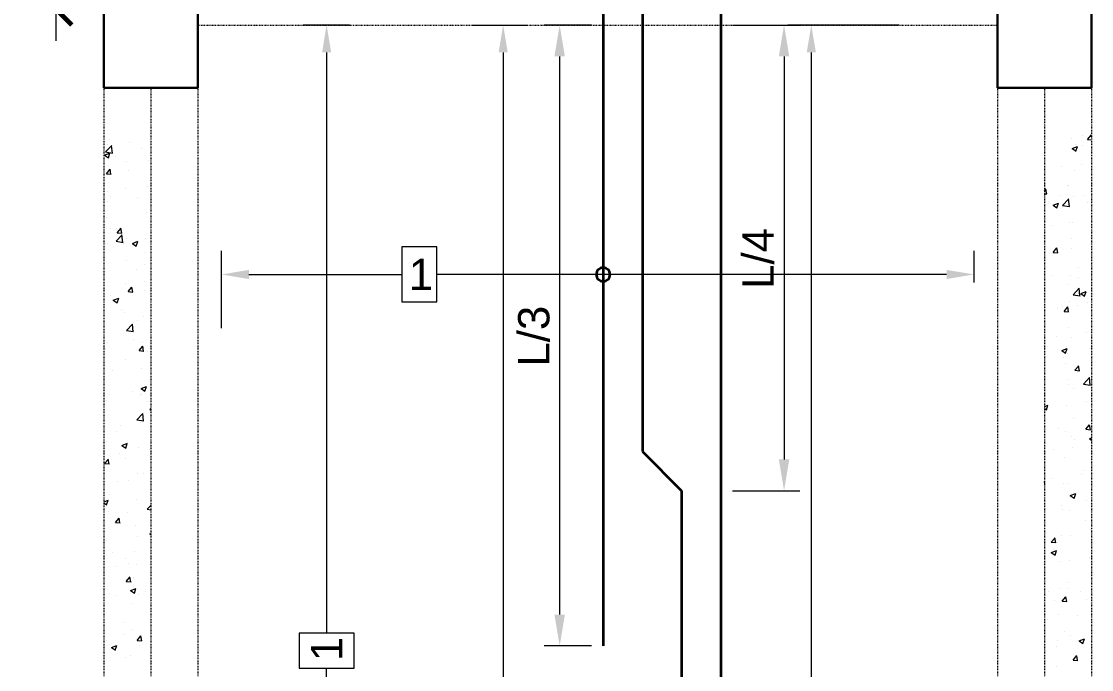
# Model space of a CAD drawing. Extents: x 52891 to 66536, y -48165 to -44533.
# Drawn here: x 64727.5 to 64864, y -44862.3 to -44779.6 of the extents above; entities that cross this region are included whole.
import ezdxf

# ---------------------------------------------------------------- set-up
doc = ezdxf.new("R2010")
doc.units = 0
doc.header["$MEASUREMENT"] = 0
doc.header["$PDMODE"] = 3
doc.linetypes.add('DASHED2', pattern=[9.525, 6.35, -3.175])
doc.linetypes.add('HDR', pattern=[0.36, 0.1, -0.075, 0.11, -0.075])
doc.layers.get('0').update_dxf_attribs({"lineweight": 13})
doc.layers.get('DEFPOINTS').update_dxf_attribs({"lineweight": 13})
for name, color, linetype, lineweight in [('beam', 20, 'DASHED2', 13), ('COLUMN', 1, 'Continuous', 40), ('DIM', 8, 'Continuous', 13), ('HA', 250, 'Continuous', 15), ('line', 7, 'Continuous', 15), ('ROD', 1, 'Continuous', 35), ('WIN', 4, 'Continuous', 13)]:
    doc.layers.add(name, color=color, linetype=linetype, lineweight=lineweight)
doc.layers.add('PEN2', color=1, linetype='Continuous')
doc.styles.add('Arial', font='arial.ttf')
doc.styles.add('DEA', font='arial.ttf')
doc.styles.add('NARROW', font='ARIALN.TTF')
doc.dimstyles.new('1-8', dxfattribs={"dimtxt": 7, "dimasz": 4, "dimexe": 4, "dimexo": 4, "dimgap": 2, "dimtad": 1, "dimdec": 1, "dimzin": 3, "dimdsep": 46, "dimlunit": 4, "dimtxsty": 'NARROW', "dimblk": 'ARCHTICK', "dimcen": 0, "dimdle": 4, "dimclrd": 256, "dimclre": 256, "dimclrt": 7, "dimaunit": 1, "dimadec": 3, "dimazin": 1, "dimtfac": 1, "dimtdec": 1, "dimtofl": 0, "dimtmove": 0, "dimatfit": 3, "dimldrblk": 'CLOSED', "dimfxl": 6, "dimtolj": 1, "dimtzin": 0, "dimlwd": -1, "dimlwe": -1, "dimarcsym": 0})

# ---------------------------------------------------------------- blocks, each defined once
blk = doc.blocks.new('fgfg')
at = {"layer": 'COLUMN', "lineweight": 30}
for p, q in [((506108.63, -55076.11), (506088.63, -55076.11)), ((506088.63, -55076.11), (506088.63, -55088.11)), ((506108.63, -55088.11), (506108.63, -55076.11)), ((506088.63, -55088.11), (506108.63, -55088.11))]:
    blk.add_line(p, q, dxfattribs=at)
blk = doc.blocks.new('_ArchTick')
at = {"color": 0, "linetype": 'ByBlock', "const_width": 0.15}
blk.add_lwpolyline([(-0.5, -0.5), (0.5, 0.5)], dxfattribs=at)
blk = doc.blocks.new('*D2072')
at = {"layer": 'DEFPOINTS', "color": 0, "ltscale": 0.1}
for p in [(64715.97, -44768.07), (64732.07, -44768.07, -0.49), (64732.07, -45029.8, -0.49)]:
    blk.add_point(p, dxfattribs=at)
at = {"layer": 'line', "ltscale": 0.1}
for p, q in [((64715.97, -45033.8), (64715.97, -44764.07)), ((64728.07, -44768.07), (64711.97, -44768.07)), ((64728.07, -45029.8), (64711.97, -45029.8))]:
    blk.add_line(p, q, dxfattribs=at)
at = {"layer": 'line', "ltscale": 0.1, "xscale": 4, "yscale": 4, "zscale": 4}
for p, rotation in [((64715.97, -44768.07), 90), ((64715.97, -45029.8), 270)]:
    blk.add_blockref('_ArchTick', p, dxfattribs=dict(at, rotation=rotation))
at = {"layer": 'line', "color": 7, "ltscale": 0.1, "insert": (64711.42, -44898.93), "char_height": 6, "attachment_point": 5, "rotation": 90, "style": 'NARROW'}
blk.add_mtext('\\A1;{\\H0.8333x;15\'-6"}', dxfattribs=at)
blk = doc.blocks.new('_Closed')
at = {"color": 0, "linetype": 'ByBlock', "lineweight": -2}
for p, q in [((-1, 0.167), (0, 0)), ((-1, 0.167), (-1, -0.167)), ((0, 0), (-1, -0.167)), ((0, 0), (-1, 0))]:
    blk.add_line(p, q, dxfattribs=at)
blk = doc.blocks.new('*D2074')
at = {"layer": 'DEFPOINTS', "color": 0, "ltscale": 0.1}
for p in [(64731.94, -44768.07), (64738.01, -44768.07, -0.49), (64738.01, -44778.07, -0.49)]:
    blk.add_point(p, dxfattribs=at)
at = {"layer": 'line', "ltscale": 0.1}
for p, q in [((64731.94, -44768.07), (64731.94, -44751.05)), ((64734.01, -44768.07), (64727.94, -44768.07)), ((64731.94, -44782.07), (64731.94, -44768.07)), ((64734.01, -44778.07), (64727.94, -44778.07))]:
    blk.add_line(p, q, dxfattribs=at)
at = {"layer": 'line', "ltscale": 0.1, "xscale": 4, "yscale": 4, "zscale": 4}
for p, rotation in [((64731.94, -44768.07), 90), ((64731.94, -44778.07), 270)]:
    blk.add_blockref('_ArchTick', p, dxfattribs=dict(at, rotation=rotation))
at = {"layer": 'line', "color": 7, "ltscale": 0.1, "insert": (64726.87, -44757.56), "char_height": 6, "attachment_point": 5, "rotation": 90, "style": 'NARROW'}
blk.add_mtext('\\A1;10"', dxfattribs=at)

msp = doc.modelspace()

# ---------------------------------------------------------------- linework, layer by layer
at = {"layer": 'beam', "linetype": 'HDR', "lineweight": 20, "ltscale": 0.1}
for p, q in [((64750.01, -44780.07, -0.49), (64852.01, -44780.07, -0.49)), ((64738.01, -44788.07, -0.49), (64738.01, -45014.8, -0.49)), ((64750.01, -44788.07, -0.49), (64750.01, -45010.8, -0.49)), ((64852.01, -44788.07, -0.49), (64852.01, -45010.8, -0.49)), ((64864.01, -44788.07, -0.49), (64864.01, -45014.8, -0.49))]:
    msp.add_line(p, q, dxfattribs=at)
at = {"layer": 'DIM', "color": 253, "linetype": 'Continuous', "lineweight": 9}
for p, q in [((64769.37, -44780.07, -2.44), (64763.43, -44780.07, -2.44)), ((64785.18, -44780.07, -2.44), (64791.95, -44780.07, -2.44)), ((64839.47, -44780.07, -2.44), (64825.25, -44780.07, -2.44)), ((64766.43, -44783.57, -2.44), (64766.43, -44857.66, -2.44)), ((64788.95, -44783.57, -2.44), (64788.95, -44876.59, -2.44)), ((64828.25, -44783.57, -2.44), (64828.25, -44929.54, -2.44)), ((64753.01, -44818.76, -2.44), (64753.01, -44808.9, -2.44)), ((64780.49, -44808.39, -2.44), (64776.02, -44808.39, -2.44)), ((64776.02, -44808.39, -2.44), (64776.02, -44815.41, -2.44)), ((64780.49, -44815.41, -2.44), (64780.49, -44808.39, -2.44)), ((64849.01, -44812.91, -2.44), (64849.01, -44808.9, -2.44)), ((64756.51, -44811.9, -2.44), (64776.02, -44811.9, -2.44)), ((64845.51, -44811.9, -2.44), (64780.49, -44811.9, -2.44)), ((64776.02, -44815.41, -2.44), (64780.49, -44815.41, -2.44)), ((64769.94, -44857.66, -2.44), (64762.92, -44857.66, -2.44)), ((64762.92, -44857.66, -2.44), (64762.92, -44862.13, -2.44)), ((64769.94, -44862.13, -2.44), (64769.94, -44857.66, -2.44)), ((64762.92, -44862.13, -2.44), (64769.94, -44862.13, -2.44)), ((64766.43, -45014.3, -2.44), (64766.43, -44862.13, -2.44))]:
    msp.add_line(p, q, dxfattribs=at)
at = {"layer": 'DIM', "color": 252, "lineweight": 9}
for p, q in [((64800.21, -44780.07, -2.44), (64794.16, -44780.07, -2.44)), ((64818.21, -44780.07, -2.44), (64826.78, -44780.07, -2.44)), ((64796.16, -44855.31, -2.44), (64796.16, -44784.07, -2.44)), ((64824.78, -44784.07, -2.44), (64824.78, -44835.5, -2.44)), ((64818.21, -44839.5, -2.44), (64826.78, -44839.5, -2.44)), ((64800.21, -44859.31, -2.44), (64794.16, -44859.31, -2.44))]:
    msp.add_line(p, q, dxfattribs=at)
at = {"layer": 'DIM', "color": 253, "linetype": 'Continuous'}
for points in [[(64765.85, -44783.57, -2.44), (64767.01, -44783.57, -2.44), (64766.43, -44780.07, -2.44)], [(64788.37, -44783.57, -2.44), (64789.53, -44783.57, -2.44), (64788.95, -44780.07, -2.44)], [(64827.67, -44783.57, -2.44), (64828.84, -44783.57, -2.44), (64828.25, -44780.07, -2.44)], [(64756.51, -44811.32, -2.44), (64756.51, -44812.48, -2.44), (64753.01, -44811.9, -2.44)], [(64845.51, -44811.32, -2.44), (64845.51, -44812.48, -2.44), (64849.01, -44811.9, -2.44)]]:
    msp.add_solid(points, dxfattribs=at)
at = {"layer": 'DIM', "color": 252}
for points in [[(64795.49, -44784.07, -2.44), (64796.82, -44784.07, -2.44), (64796.16, -44780.07, -2.44)], [(64824.11, -44784.07, -2.44), (64825.44, -44784.07, -2.44), (64824.78, -44780.07, -2.44)], [(64824.11, -44835.5, -2.44), (64825.44, -44835.5, -2.44), (64824.78, -44839.5, -2.44)], [(64795.49, -44855.31, -2.44), (64796.82, -44855.31, -2.44), (64796.16, -44859.31, -2.44)]]:
    msp.add_solid(points, dxfattribs=at)
at = {"layer": 'HA', "ltscale": 0.1}
for p, q in [((64743.86, -44793.98, -0.49), (64743.86, -44793.98, -0.49)), ((64862.83, -44794.22, -0.49), (64862.83, -44794.22, -0.49)), ((64863.5, -44794.67, -0.49), (64863.98, -44794.1, -0.49)), ((64864.01, -44794.32, -0.49), (64863.97, -44794.11, -0.49)), ((64738.24, -44796.27, -0.49), (64739.02, -44795.46, -0.49)), ((64738.48, -44795.26, -0.49), (64738.48, -44795.26, -0.49)), ((64738.73, -44794.69, -0.49), (64738.73, -44794.69, -0.49)), ((64739.12, -44796.42, -0.49), (64739.01, -44795.47, -0.49)), ((64741.29, -44795.04, -0.49), (64741.29, -44795.04, -0.49)), ((64743.79, -44794.71, -0.49), (64743.79, -44794.71, -0.49)), ((64861.47, -44794.6, -0.49), (64861.47, -44794.6, -0.49)), ((64861.52, -44795.82, -0.49), (64862.22, -44795.55, -0.49)), ((64861.96, -44795.33, -0.49), (64861.96, -44795.33, -0.49)), ((64862.01, -44796.16, -0.49), (64862.21, -44795.56, -0.49)), ((64862.83, -44795.42, -0.49), (64862.83, -44795.42, -0.49)), ((64863.5, -44794.67, -0.49), (64864.01, -44794.72, -0.49)), ((64738.12, -44796.66, -0.49), (64738.82, -44796.39, -0.49)), ((64738.12, -44796.66, -0.49), (64738.62, -44797, -0.49)), ((64738.24, -44796.27, -0.49), (64739.13, -44796.41, -0.49)), ((64738.6, -44797, -0.49), (64738.8, -44796.4, -0.49)), ((64739.55, -44796.91, -0.49), (64739.55, -44796.91, -0.49)), ((64742.78, -44795.79, -0.49), (64742.78, -44795.79, -0.49)), ((64861.52, -44795.82, -0.49), (64862.02, -44796.15, -0.49)), ((64738.61, -44798.02, -0.49), (64738.61, -44798.02, -0.49)), ((64740.88, -44797.45, -0.49), (64740.88, -44797.45, -0.49)), ((64743.74, -44797.31, -0.49), (64743.74, -44797.31, -0.49)), ((64860.2, -44798.16, -0.49), (64860.2, -44798.16, -0.49)), ((64862.7, -44797.83, -0.49), (64862.7, -44797.83, -0.49)), ((64738.34, -44799.05, -0.49), (64738.82, -44798.47, -0.49)), ((64738.34, -44799.05, -0.49), (64738.94, -44799.1, -0.49)), ((64738.66, -44798.98, -0.49), (64738.66, -44798.98, -0.49)), ((64738.92, -44799.11, -0.49), (64738.81, -44798.48, -0.49)), ((64741.16, -44798.65, -0.49), (64741.16, -44798.65, -0.49)), ((64861.84, -44798.66, -0.49), (64861.84, -44798.66, -0.49)), ((64740.79, -44800.87, -0.49), (64740.79, -44800.87, -0.49)), ((64743.62, -44800.64, -0.49), (64743.62, -44800.64, -0.49)), ((64858.01, -44801.22, -0.49), (64858.19, -44800.99, -0.49)), ((64858.3, -44801.63, -0.49), (64858.18, -44801, -0.49)), ((64860.88, -44800.53, -0.49), (64860.88, -44800.53, -0.49)), ((64861.06, -44800.56, -0.49), (64861.06, -44800.56, -0.49)), ((64738.49, -44801.35, -0.49), (64738.49, -44801.35, -0.49)), ((64738.86, -44801.96, -0.49), (64738.86, -44801.96, -0.49)), ((64742.32, -44802.1, -0.49), (64742.32, -44802.1, -0.49)), ((64858.01, -44801.59, -0.49), (64858.31, -44801.62, -0.49)), ((64860.07, -44801.78, -0.49), (64860.07, -44801.78, -0.49)), ((64860.31, -44803.08, -0.49), (64861.09, -44802.27, -0.49)), ((64861.19, -44803.23, -0.49), (64861.08, -44802.28, -0.49)), ((64861.72, -44801.99, -0.49), (64861.72, -44801.99, -0.49)), ((64862.99, -44801.87, -0.49), (64862.99, -44801.87, -0.49)), ((64863.86, -44801.28, -0.49), (64863.86, -44801.28, -0.49)), ((64738.53, -44802.6, -0.49), (64738.53, -44802.6, -0.49)), ((64859.09, -44803.07, -0.49), (64859.79, -44802.8, -0.49)), ((64859.09, -44803.07, -0.49), (64859.59, -44803.4, -0.49)), ((64859.57, -44803.41, -0.49), (64859.78, -44802.81, -0.49)), ((64860.31, -44803.08, -0.49), (64861.2, -44803.22, -0.49)), ((64863.45, -44802.76, -0.49), (64863.45, -44802.76, -0.49)), ((64738.37, -44804.68, -0.49), (64738.37, -44804.68, -0.49)), ((64743.5, -44803.97, -0.49), (64743.5, -44803.97, -0.49)), ((64861.23, -44805.22, -0.49), (64861.23, -44805.22, -0.49)), ((64738.84, -44805.98, -0.49), (64738.84, -44805.98, -0.49)), ((64739.69, -44806.04, -0.49), (64739.69, -44806.04, -0.49)), ((64739.73, -44806.57, -0.49), (64740.21, -44806, -0.49)), ((64739.73, -44806.57, -0.49), (64740.32, -44806.62, -0.49)), ((64740.31, -44806.63, -0.49), (64740.19, -44806.01, -0.49)), ((64858.89, -44805.61, -0.49), (64858.89, -44805.61, -0.49)), ((64861.6, -44805.32, -0.49), (64861.6, -44805.32, -0.49)), ((64738.45, -44807.92, -0.49), (64738.45, -44807.92, -0.49)), ((64739.57, -44807.67, -0.49), (64740.35, -44806.86, -0.49)), ((64739.57, -44807.67, -0.49), (64740.46, -44807.81, -0.49)), ((64740.44, -44807.81, -0.49), (64740.33, -44806.86, -0.49)), ((64740.95, -44807.33, -0.49), (64740.95, -44807.33, -0.49)), ((64741.65, -44807.94, -0.49), (64742.35, -44807.67, -0.49)), ((64741.65, -44807.94, -0.49), (64742.15, -44808.27, -0.49)), ((64742.14, -44808.28, -0.49), (64742.34, -44807.68, -0.49)), ((64743.38, -44807.3, -0.49), (64743.38, -44807.3, -0.49)), ((64861.44, -44807.26, -0.49), (64861.44, -44807.26, -0.49)), ((64738.24, -44808, -0.49), (64738.24, -44808, -0.49)), ((64743.37, -44809.15, -0.49), (64743.37, -44809.15, -0.49)), ((64858.6, -44809.17, -0.49), (64858.6, -44809.17, -0.49)), ((64859.1, -44809.09, -0.49), (64859.58, -44808.51, -0.49)), ((64859.1, -44809.09, -0.49), (64859.7, -44809.14, -0.49)), ((64859.68, -44809.15, -0.49), (64859.57, -44808.52, -0.49)), ((64861.48, -44808.65, -0.49), (64861.48, -44808.65, -0.49)), ((64740.85, -44810.12, -0.49), (64740.85, -44810.12, -0.49)), ((64743.26, -44810.63, -0.49), (64743.26, -44810.63, -0.49)), ((64738.12, -44811.33, -0.49), (64738.12, -44811.33, -0.49)), ((64742.19, -44811.29, -0.49), (64742.19, -44811.29, -0.49)), ((64859.05, -44812.06, -0.49), (64859.05, -44812.06, -0.49)), ((64861.35, -44811.98, -0.49), (64861.35, -44811.98, -0.49)), ((64862.28, -44810.95, -0.49), (64862.28, -44810.95, -0.49)), ((64740.74, -44813.1, -0.49), (64740.74, -44813.1, -0.49)), ((64743.25, -44812.77, -0.49), (64743.25, -44812.77, -0.49)), ((64861.03, -44813.23, -0.49), (64861.03, -44813.23, -0.49)), ((64862.28, -44812.28, -0.49), (64862.28, -44812.28, -0.49)), ((64738.83, -44814.62, -0.49), (64738.83, -44814.62, -0.49)), ((64741.11, -44814.09, -0.49), (64741.6, -44813.52, -0.49)), ((64741.11, -44814.09, -0.49), (64741.71, -44814.14, -0.49)), ((64741.7, -44814.15, -0.49), (64741.58, -44813.53, -0.49)), ((64743.14, -44813.96, -0.49), (64743.14, -44813.96, -0.49)), ((64861.64, -44814.48, -0.49), (64862.42, -44813.67, -0.49)), ((64861.64, -44814.48, -0.49), (64862.53, -44814.62, -0.49)), ((64862.51, -44814.62, -0.49), (64862.4, -44813.67, -0.49)), ((64862.62, -44814.34, -0.49), (64863.33, -44814.08, -0.49)), ((64862.62, -44814.34, -0.49), (64863.12, -44814.68, -0.49)), ((64863.11, -44814.69, -0.49), (64863.31, -44814.08, -0.49)), ((64739.22, -44815.19, -0.49), (64739.92, -44814.92, -0.49)), ((64739.22, -44815.19, -0.49), (64739.72, -44815.52, -0.49)), ((64739.7, -44815.53, -0.49), (64739.91, -44814.93, -0.49)), ((64860.29, -44816.03, -0.49), (64860.29, -44816.03, -0.49)), ((64860.49, -44816.61, -0.49), (64860.97, -44816.04, -0.49)), ((64861.07, -44816.67, -0.49), (64860.96, -44816.05, -0.49)), ((64861.23, -44815.3, -0.49), (64861.23, -44815.3, -0.49)), ((64862.15, -44815.89, -0.49), (64862.15, -44815.89, -0.49)), ((64863.42, -44815.42, -0.49), (64863.42, -44815.42, -0.49)), ((64738.11, -44817.04, -0.49), (64738.11, -44817.04, -0.49)), ((64740.24, -44816.4, -0.49), (64740.24, -44816.4, -0.49)), ((64740.61, -44816.71, -0.49), (64740.61, -44816.71, -0.49)), ((64743.01, -44817.29, -0.49), (64743.01, -44817.29, -0.49)), ((64859.65, -44816.22, -0.49), (64859.65, -44816.22, -0.49)), ((64860.49, -44816.61, -0.49), (64861.08, -44816.66, -0.49)), ((64740.89, -44819.07, -0.49), (64741.67, -44818.25, -0.49)), ((64741.77, -44819.21, -0.49), (64741.66, -44818.26, -0.49)), ((64742.35, -44817.75, -0.49), (64742.35, -44817.75, -0.49)), ((64861.11, -44818.63, -0.49), (64861.11, -44818.63, -0.49)), ((64740.89, -44819.07, -0.49), (64741.78, -44819.2, -0.49)), ((64741.77, -44820.16, -0.49), (64741.77, -44820.16, -0.49)), ((64859.52, -44819.84, -0.49), (64859.52, -44819.84, -0.49)), ((64861.41, -44819.92, -0.49), (64861.41, -44819.92, -0.49)), ((64863.31, -44819.34, -0.49), (64863.31, -44819.34, -0.49)), ((64738.25, -44821.49, -0.49), (64738.25, -44821.49, -0.49)), ((64738.42, -44820.58, -0.49), (64738.42, -44820.58, -0.49)), ((64742.5, -44821.61, -0.49), (64742.98, -44821.04, -0.49)), ((64742.5, -44821.61, -0.49), (64743.1, -44821.67, -0.49)), ((64742.89, -44820.62, -0.49), (64742.89, -44820.62, -0.49)), ((64743.08, -44821.68, -0.49), (64742.97, -44821.05, -0.49)), ((64858.34, -44821.14, -0.49), (64858.34, -44821.14, -0.49)), ((64860.19, -44821.6, -0.49), (64860.89, -44821.33, -0.49)), ((64860.19, -44821.6, -0.49), (64860.69, -44821.93, -0.49)), ((64860.68, -44821.94, -0.49), (64860.88, -44821.34, -0.49)), ((64863.68, -44821.36, -0.49), (64863.68, -44821.36, -0.49)), ((64740.82, -44822.78, -0.49), (64740.82, -44822.78, -0.49)), ((64743.59, -44821.71, -0.49), (64743.59, -44821.71, -0.49)), ((64860.45, -44822.48, -0.49), (64860.45, -44822.48, -0.49)), ((64860.99, -44821.96, -0.49), (64860.99, -44821.96, -0.49)), ((64739.14, -44824.1, -0.49), (64739.14, -44824.1, -0.49)), ((64742.77, -44823.95, -0.49), (64742.77, -44823.95, -0.49)), ((64860.68, -44823.28, -0.49), (64860.68, -44823.28, -0.49)), ((64861.87, -44824.13, -0.49), (64862.36, -44823.56, -0.49)), ((64861.87, -44824.13, -0.49), (64862.47, -44824.19, -0.49)), ((64862.46, -44824.19, -0.49), (64862.34, -44823.57, -0.49)), ((64860.87, -44825.29, -0.49), (64860.87, -44825.29, -0.49)), ((64862.96, -44825.88, -0.49), (64863.74, -44825.06, -0.49)), ((64863.84, -44826.02, -0.49), (64863.73, -44825.07, -0.49)), ((64741.64, -44826.82, -0.49), (64741.64, -44826.82, -0.49)), ((64742.76, -44826.47, -0.49), (64743.46, -44826.2, -0.49)), ((64742.76, -44826.47, -0.49), (64743.25, -44826.8, -0.49)), ((64743.24, -44826.81, -0.49), (64743.44, -44826.21, -0.49)), ((64861, -44825.89, -0.49), (64861, -44825.89, -0.49)), ((64861.69, -44826.45, -0.49), (64861.69, -44826.45, -0.49)), ((64862.96, -44825.88, -0.49), (64863.85, -44826.01, -0.49)), ((64738.41, -44827.94, -0.49), (64738.41, -44827.94, -0.49)), ((64738.8, -44827.28, -0.49), (64738.8, -44827.28, -0.49)), ((64742.65, -44827.27, -0.49), (64742.65, -44827.27, -0.49)), ((64742.83, -44827.22, -0.49), (64742.83, -44827.22, -0.49)), ((64743.75, -44828.16, -0.49), (64743.75, -44828.16, -0.49)), ((64858.05, -44827.23, -0.49), (64858.05, -44827.23, -0.49)), ((64863.39, -44828.09, -0.49), (64863.39, -44828.09, -0.49)), ((64742.22, -44830.46, -0.49), (64743, -44829.65, -0.49)), ((64743.09, -44830.61, -0.49), (64742.98, -44829.66, -0.49)), ((64743.89, -44829.14, -0.49), (64744.01, -44829, -0.49)), ((64743.89, -44829.14, -0.49), (64744.01, -44829.15, -0.49)), ((64858.01, -44828.75, -0.49), (64858.46, -44828.58, -0.49)), ((64858.01, -44829.01, -0.49), (64858.26, -44829.18, -0.49)), ((64858.24, -44829.19, -0.49), (64858.44, -44828.59, -0.49)), ((64860.75, -44828.62, -0.49), (64860.75, -44828.62, -0.49)), ((64740.19, -44831.16, -0.49), (64740.19, -44831.16, -0.49)), ((64742.22, -44830.46, -0.49), (64743.11, -44830.6, -0.49)), ((64742.53, -44830.6, -0.49), (64742.53, -44830.6, -0.49)), ((64742.7, -44830.83, -0.49), (64742.7, -44830.83, -0.49)), ((64861.73, -44830.34, -0.49), (64861.73, -44830.34, -0.49)), ((64863.26, -44831.65, -0.49), (64863.74, -44831.08, -0.49)), ((64863.85, -44831.72, -0.49), (64863.73, -44831.09, -0.49)), ((64739.65, -44831.9, -0.49), (64739.65, -44831.9, -0.49)), ((64859.75, -44831.56, -0.49), (64859.75, -44831.56, -0.49)), ((64860.63, -44831.95, -0.49), (64860.63, -44831.95, -0.49)), ((64863.26, -44831.65, -0.49), (64863.86, -44831.71, -0.49)), ((64738.39, -44833.25, -0.49), (64738.39, -44833.25, -0.49)), ((64740.32, -44833.72, -0.49), (64741.02, -44833.45, -0.49)), ((64740.32, -44833.72, -0.49), (64740.82, -44834.05, -0.49)), ((64740.81, -44834.06, -0.49), (64741.01, -44833.46, -0.49)), ((64742.41, -44833.93, -0.49), (64742.41, -44833.93, -0.49)), ((64861.38, -44832.59, -0.49), (64861.38, -44832.59, -0.49)), ((64861.85, -44832.9, -0.49), (64861.85, -44832.9, -0.49)), ((64863.73, -44832.87, -0.49), (64864.01, -44832.77, -0.49)), ((64863.73, -44832.87, -0.49), (64864.01, -44833.06, -0.49)), ((64740.07, -44834.77, -0.49), (64740.07, -44834.77, -0.49)), ((64743.85, -44834.28, -0.49), (64743.85, -44834.28, -0.49)), ((64859.1, -44834.28, -0.49), (64859.1, -44834.28, -0.49)), ((64860.5, -44835.28, -0.49), (64860.5, -44835.28, -0.49)), ((64861.61, -44833.95, -0.49), (64861.61, -44833.95, -0.49)), ((64738.1, -44836.03, -0.49), (64738.59, -44835.46, -0.49)), ((64738.1, -44836.03, -0.49), (64738.7, -44836.08, -0.49)), ((64738.69, -44836.09, -0.49), (64738.57, -44835.47, -0.49)), ((64740.79, -44835.44, -0.49), (64740.79, -44835.44, -0.49)), ((64742.28, -44837.26, -0.49), (64742.28, -44837.26, -0.49)), ((64743.04, -44837.24, -0.49), (64743.04, -44837.24, -0.49)), ((64858.98, -44837.9, -0.49), (64858.98, -44837.9, -0.49)), ((64862.76, -44837.4, -0.49), (64862.76, -44837.4, -0.49)), ((64863.09, -44836.87, -0.49), (64863.09, -44836.87, -0.49)), ((64739.81, -44838.36, -0.49), (64739.81, -44838.36, -0.49)), ((64741.22, -44838.22, -0.49), (64741.22, -44838.22, -0.49)), ((64858.06, -44838.61, -0.49), (64858.01, -44838.31, -0.49)), ((64858.01, -44838.6, -0.49), (64858.07, -44838.6, -0.49)), ((64860.38, -44838.61, -0.49), (64860.38, -44838.61, -0.49)), ((64860.97, -44838.55, -0.49), (64860.97, -44838.55, -0.49)), ((64738.01, -44840.93, -0.49), (64738.59, -44840.7, -0.49)), ((64738.37, -44841.31, -0.49), (64738.58, -44840.71, -0.49)), ((64738.77, -44839.94, -0.49), (64738.77, -44839.94, -0.49)), ((64742.16, -44840.59, -0.49), (64742.16, -44840.59, -0.49)), ((64861.29, -44840.12, -0.49), (64861.99, -44839.86, -0.49)), ((64861.29, -44840.12, -0.49), (64861.79, -44840.46, -0.49)), ((64861.78, -44840.47, -0.49), (64861.98, -44839.87, -0.49)), ((64863.37, -44840.75, -0.49), (64863.37, -44840.75, -0.49)), ((64738.01, -44841.05, -0.49), (64738.39, -44841.3, -0.49)), ((64743.54, -44841.86, -0.49), (64744.01, -44841.38, -0.49)), ((64743.54, -44841.86, -0.49), (64744.01, -44841.93, -0.49)), ((64860.13, -44841.34, -0.49), (64860.13, -44841.34, -0.49)), ((64860.26, -44841.94, -0.49), (64860.26, -44841.94, -0.49)), ((64861.15, -44841.98, -0.49), (64861.15, -44841.98, -0.49)), ((64738.59, -44842.16, -0.49), (64738.59, -44842.16, -0.49)), ((64739.49, -44843.55, -0.49), (64739.97, -44842.98, -0.49)), ((64740.07, -44843.61, -0.49), (64739.96, -44842.99, -0.49)), ((64741.05, -44842.32, -0.49), (64741.05, -44842.32, -0.49)), ((64863.26, -44843.32, -0.49), (64863.26, -44843.32, -0.49)), ((64739.49, -44843.55, -0.49), (64740.09, -44843.6, -0.49)), ((64742.04, -44843.92, -0.49), (64742.04, -44843.92, -0.49)), ((64863.82, -44844.46, -0.49), (64863.82, -44844.46, -0.49)), ((64738.36, -44845.91, -0.49), (64738.36, -44845.91, -0.49)), ((64742.28, -44845.28, -0.49), (64742.28, -44845.28, -0.49)), ((64743.86, -44845, -0.49), (64744.01, -44844.94, -0.49)), ((64743.86, -44845, -0.49), (64744.01, -44845.09, -0.49)), ((64858.86, -44846.07, -0.49), (64859.35, -44845.5, -0.49)), ((64858.86, -44846.07, -0.49), (64859.46, -44846.12, -0.49)), ((64859.45, -44846.13, -0.49), (64859.33, -44845.51, -0.49)), ((64860.14, -44845.27, -0.49), (64860.14, -44845.27, -0.49)), ((64861.35, -44845.25, -0.49), (64861.35, -44845.25, -0.49)), ((64739.11, -44847.43, -0.49), (64739.11, -44847.43, -0.49)), ((64741.92, -44847.25, -0.49), (64741.92, -44847.25, -0.49)), ((64858.86, -44847.38, -0.49), (64859.56, -44847.11, -0.49)), ((64858.86, -44847.38, -0.49), (64859.36, -44847.71, -0.49)), ((64859.16, -44847.06, -0.49), (64859.16, -44847.06, -0.49)), ((64859.34, -44847.72, -0.49), (64859.55, -44847.12, -0.49)), ((64740.76, -44848.11, -0.49), (64740.76, -44848.11, -0.49)), ((64741.22, -44848.78, -0.49), (64741.22, -44848.78, -0.49)), ((64742.15, -44848.89, -0.49), (64742.15, -44848.89, -0.49)), ((64860.02, -44848.59, -0.49), (64860.02, -44848.59, -0.49)), ((64861.19, -44848.4, -0.49), (64861.19, -44848.4, -0.49)), ((64863.69, -44848.07, -0.49), (64863.69, -44848.07, -0.49)), ((64739.65, -44849.22, -0.49), (64739.65, -44849.22, -0.49)), ((64740.88, -44851.07, -0.49), (64741.36, -44850.5, -0.49)), ((64740.88, -44851.07, -0.49), (64741.48, -44851.13, -0.49)), ((64741.46, -44851.14, -0.49), (64741.35, -44850.51, -0.49)), ((64741.8, -44850.58, -0.49), (64741.8, -44850.58, -0.49)), ((64860.94, -44851.22, -0.49), (64860.94, -44851.22, -0.49)), ((64738.74, -44852.61, -0.49), (64738.74, -44852.61, -0.49)), ((64739.52, -44852.84, -0.49), (64739.52, -44852.84, -0.49)), ((64741.43, -44852.25, -0.49), (64742.13, -44851.98, -0.49)), ((64741.43, -44852.25, -0.49), (64741.92, -44852.58, -0.49)), ((64741.91, -44852.59, -0.49), (64742.11, -44851.99, -0.49)), ((64742.46, -44852.74, -0.49), (64742.46, -44852.74, -0.49)), ((64743.31, -44852.34, -0.49), (64743.31, -44852.34, -0.49)), ((64858.56, -44852.34, -0.49), (64858.56, -44852.34, -0.49)), ((64859.9, -44851.92, -0.49), (64859.9, -44851.92, -0.49)), ((64860.25, -44853.59, -0.49), (64860.73, -44853.02, -0.49)), ((64860.84, -44853.65, -0.49), (64860.72, -44853.03, -0.49)), ((64861.06, -44852.02, -0.49), (64861.06, -44852.02, -0.49)), ((64862.55, -44852.39, -0.49), (64862.55, -44852.39, -0.49)), ((64741.68, -44853.91, -0.49), (64741.68, -44853.91, -0.49)), ((64859.32, -44853.51, -0.49), (64859.32, -44853.51, -0.49)), ((64860.25, -44853.59, -0.49), (64860.85, -44853.65, -0.49)), ((64863.34, -44853.41, -0.49), (64863.34, -44853.41, -0.49)), ((64859.77, -44855.25, -0.49), (64859.77, -44855.25, -0.49)), ((64862.22, -44855.46, -0.49), (64862.22, -44855.46, -0.49)), ((64740.68, -44856.28, -0.49), (64740.68, -44856.28, -0.49)), ((64858.43, -44855.96, -0.49), (64858.43, -44855.96, -0.49)), ((64740.51, -44857.85, -0.49), (64740.51, -44857.85, -0.49)), ((64741.55, -44857.23, -0.49), (64741.55, -44857.23, -0.49)), ((64742.27, -44858.6, -0.49), (64742.75, -44858.02, -0.49)), ((64742.85, -44858.66, -0.49), (64742.73, -44858.03, -0.49)), ((64860.56, -44857.48, -0.49), (64860.56, -44857.48, -0.49)), ((64861.32, -44857.91, -0.49), (64861.32, -44857.91, -0.49)), ((64862.4, -44858.65, -0.49), (64863.1, -44858.39, -0.49)), ((64862.88, -44859, -0.49), (64863.08, -44858.39, -0.49)), ((64738.33, -44858.57, -0.49), (64738.33, -44858.57, -0.49)), ((64738.99, -44859.5, -0.49), (64739.69, -44859.23, -0.49)), ((64738.99, -44859.5, -0.49), (64739.49, -44859.83, -0.49)), ((64739.48, -44859.84, -0.49), (64739.68, -44859.24, -0.49)), ((64742.27, -44858.6, -0.49), (64742.86, -44858.65, -0.49)), ((64742.62, -44859.19, -0.49), (64742.62, -44859.19, -0.49)), ((64859.59, -44859.4, -0.49), (64859.59, -44859.4, -0.49)), ((64859.65, -44858.58, -0.49), (64859.65, -44858.58, -0.49)), ((64862.4, -44858.65, -0.49), (64862.89, -44858.99, -0.49)), ((64738.05, -44860.22, -0.49), (64738.05, -44860.22, -0.49)), ((64740.73, -44860.77, -0.49), (64740.73, -44860.77, -0.49)), ((64741.43, -44860.56, -0.49), (64741.43, -44860.56, -0.49)), ((64861.64, -44861.11, -0.49), (64862.12, -44860.54, -0.49)), ((64861.64, -44861.11, -0.49), (64862.24, -44861.17, -0.49)), ((64862.22, -44861.18, -0.49), (64862.11, -44860.55, -0.49)), ((64859.53, -44861.91, -0.49), (64859.53, -44861.91, -0.49))]:
    msp.add_line(p, q, dxfattribs=at)
at = {"layer": 'ROD', "ltscale": 2}
for p, q in [((64801.71, -44768.07, -1.84), (64801.71, -44859.31, -0.49)), ((64806.71, -44768.07, -1.65), (64806.71, -44834.5, -0.49)), ((64816.71, -44768.07, -2.44), (64816.71, -45029.8, -2.44)), ((64806.71, -44834.5, -0.49), (64811.71, -44839.5, -0.49)), ((64811.71, -44839.5, -0.49), (64811.71, -44958.36, -0.49))]:
    msp.add_line(p, q, dxfattribs=at)
at = {"layer": 'ROD', "color": 4, "ltscale": 0.5}
for start, end in [(0, 180), (180, 0)]:
    msp.add_arc((64801.71, -44811.9, -2.44), 0.887, start, end, dxfattribs=at)
at = {"layer": 'WIN', "linetype": 'HDR', "lineweight": 20, "ltscale": 0.1}
for p, q in [((64744.01, -44788.07, -0.49), (64744.01, -45009.8, -0.49)), ((64858.01, -44788.07, -0.49), (64858.01, -45009.8, -0.49))]:
    msp.add_line(p, q, dxfattribs=at)

# ---------------------------------------------------------------- block references
at = {"layer": 'PEN2', "rotation": 90}
for p in [(9661.89, -550876.7, -0.49), (9775.89, -550876.7, -0.49)]:
    msp.add_blockref('fgfg', p, dxfattribs=at)

# ---------------------------------------------------------------- texts
at = {"layer": 'DIM', "style": 'Arial'}
for s, p in [('L/4', (64823.47, -44813.74, -2.44)), ('L/3', (64794.85, -44823.66, -2.44))]:
    msp.add_text(s, height=4, rotation=90, dxfattribs=at).set_placement(p)
at = {"layer": 'DIM', "color": 32, "style": 'DEA'}
msp.add_text('1', height=4, dxfattribs=at).set_placement((64776.91, -44813.9, -2.44))
msp.add_text('1', height=4, rotation=90, dxfattribs=at).set_placement((64768.43, -44861.24, -2.44))

# ---------------------------------------------------------------- dimensions: what is measured, and where the dimension line sits
at = {"layer": 'line', "ltscale": 0.1}
dim = msp.add_linear_dim(base=(64731.94, -44768.07), p1=(64738.01, -44778.07, -0.49), p2=(64738.01, -44768.07, -0.49), angle=90, dimstyle='1-8', override={"dimtxt": 6, "dimarcsym": 1}, dxfattribs=at)
dim.commit()
dim.dimension.update_dxf_attribs({"geometry": '*D2074', "text_midpoint": (64726.87, -44757.56)})
dim = msp.add_linear_dim(base=(64715.97, -44768.07), p1=(64732.07, -45029.8, -0.49), p2=(64732.07, -44768.07, -0.49), angle=90, text='{\\H0.8333x;15\'-6"}', dimstyle='1-8', override={"dimtxt": 6, "dimarcsym": 1}, dxfattribs=at)
dim.commit()
dim.dimension.update_dxf_attribs({"geometry": '*D2072', "text_midpoint": (64711.42, -44898.93)})

doc.saveas('drawing.dxf')
